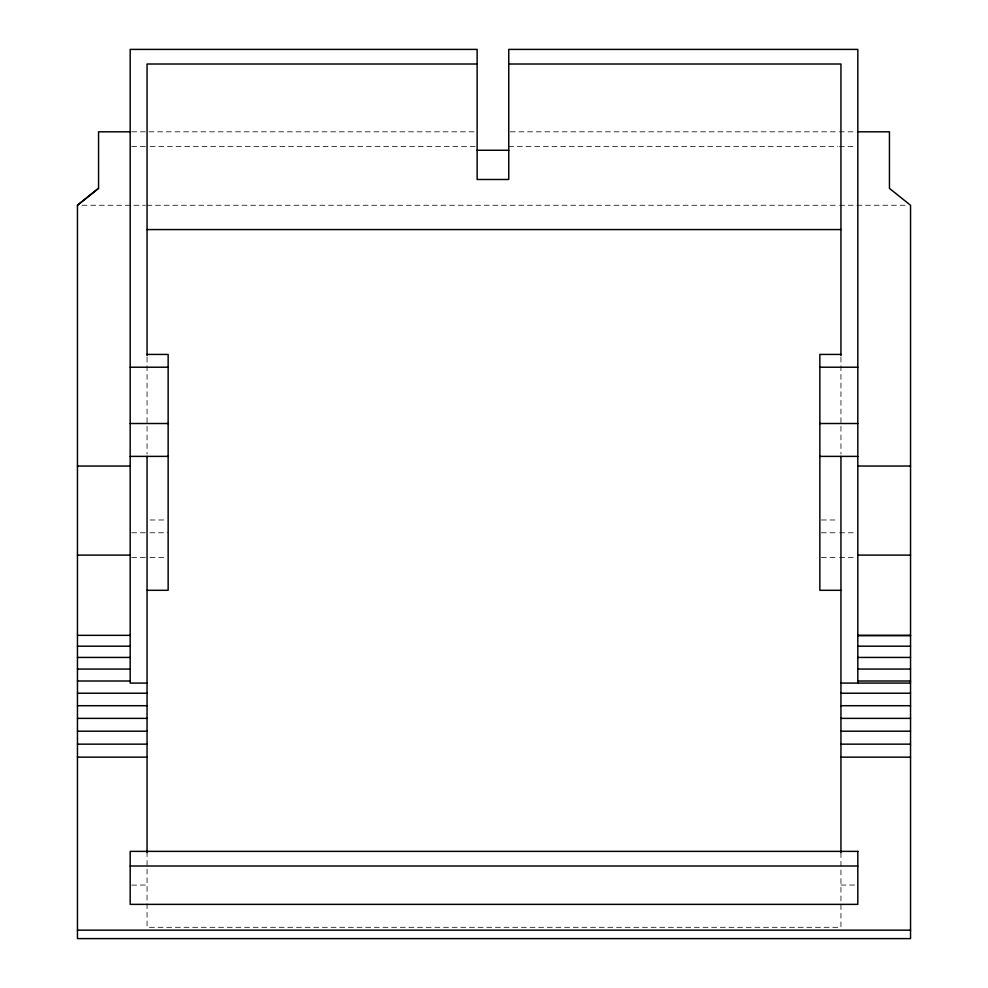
<?xml version="1.0" encoding="UTF-8"?>
<svg xmlns="http://www.w3.org/2000/svg" width="988" height="988" viewBox="0 0 988 988"><rect width="100%" height="100%" fill="white"/><g stroke="black" fill="none" stroke-linecap="round" stroke-linejoin="round"><path stroke-width="0.74" stroke-dasharray="4.94 3.71" d="M131.713 885.112L147.051 885.038M131.725 131.812L475.586 131.812M510.302 131.812L837.824 131.812M839.368 131.812L856.275 131.812M131.713 146.422L147.051 146.422M150.139 146.422L475.586 146.422M508.758 146.422L837.824 146.422M839.368 146.422L856.275 146.422M82.09 205.257L145.335 205.257M146.879 205.257L838.034 205.257M839.578 205.257L905.91 205.257M150.065 519.984L166.639 519.984M821.361 519.984L837.935 519.984M131.7 532.779L148.41 532.779M149.929 532.779L168.145 532.779M821.374 532.779L838.071 532.779M839.59 532.779L856.3 532.779M131.713 557.43L147.051 557.43M150.065 557.43L166.639 557.43M821.374 557.43L838.071 557.43M839.59 557.43L856.3 557.43M840.949 885.038L856.287 885.038M840.949 357.113L840.949 454.072M840.949 852.681L840.949 927.3L147.051 927.3L147.051 852.681M147.051 357.113L147.051 454.072"/><path stroke-width="1.48" d="M857.819 131.812L889.447 131.812L889.447 188.387L910.541 205.257L910.541 938.6L77.459 938.6L77.459 205.257L98.553 188.202M77.459 205.257L98.553 188.387L98.553 131.812L130.181 131.812M477.13 64.01L147.051 64.01L147.051 355.581M508.758 64.01L840.949 64.01L840.949 355.581M477.13 150.262L508.758 150.262M147.051 229.574L840.949 229.574M147.051 354.433L168.145 354.433L168.145 590.305L147.051 590.305M840.949 354.433L819.855 354.433L819.855 590.305L840.949 590.305M130.181 367.215L168.145 367.215M819.855 367.215L857.819 367.215M130.181 423.506L168.145 423.506M819.855 423.506L857.819 423.506M130.181 456.382L168.145 456.382M819.855 456.382L857.819 456.382M77.459 466.04L130.181 466.04M857.819 466.04L910.541 466.04M77.459 555.108L130.181 555.108M857.819 555.108L910.541 555.108M77.459 635.346L130.181 635.346M857.819 635.346L910.541 635.346M857.819 635.63L910.541 635.63M77.459 646.189L130.181 646.189M857.819 646.189L910.541 646.189M77.459 657.44L130.181 657.44M857.819 657.44L910.541 657.44M77.459 669.061L130.181 669.061M857.819 669.061L910.541 669.061M77.459 681.004L130.181 681.004M857.819 681.004L910.541 681.004M147.051 683.079L130.181 683.079L130.181 49.4L477.13 49.4L477.13 179.483L508.758 179.483L508.758 49.4L857.819 49.4L857.819 683.079M840.949 683.079L910.541 683.079M77.459 693.23L147.051 693.23M840.949 693.23L910.541 693.23M77.459 705.704L147.051 705.704M840.949 705.704L910.541 705.704M77.459 718.375L147.051 718.375M840.949 718.375L910.541 718.375M77.459 731.206L147.051 731.206M840.949 731.206L910.541 731.206M77.459 744.149L147.051 744.149M840.949 744.149L910.541 744.149M77.459 757.154L147.051 757.154M840.949 757.154L910.541 757.154M130.181 865.994L857.819 865.994M77.459 930.165L910.541 930.165M840.949 456.382L840.949 852.681M147.051 456.382L147.051 852.681M857.819 851.372L130.181 851.372L130.181 904.366L857.819 904.366L857.819 851.372"/></g></svg>
